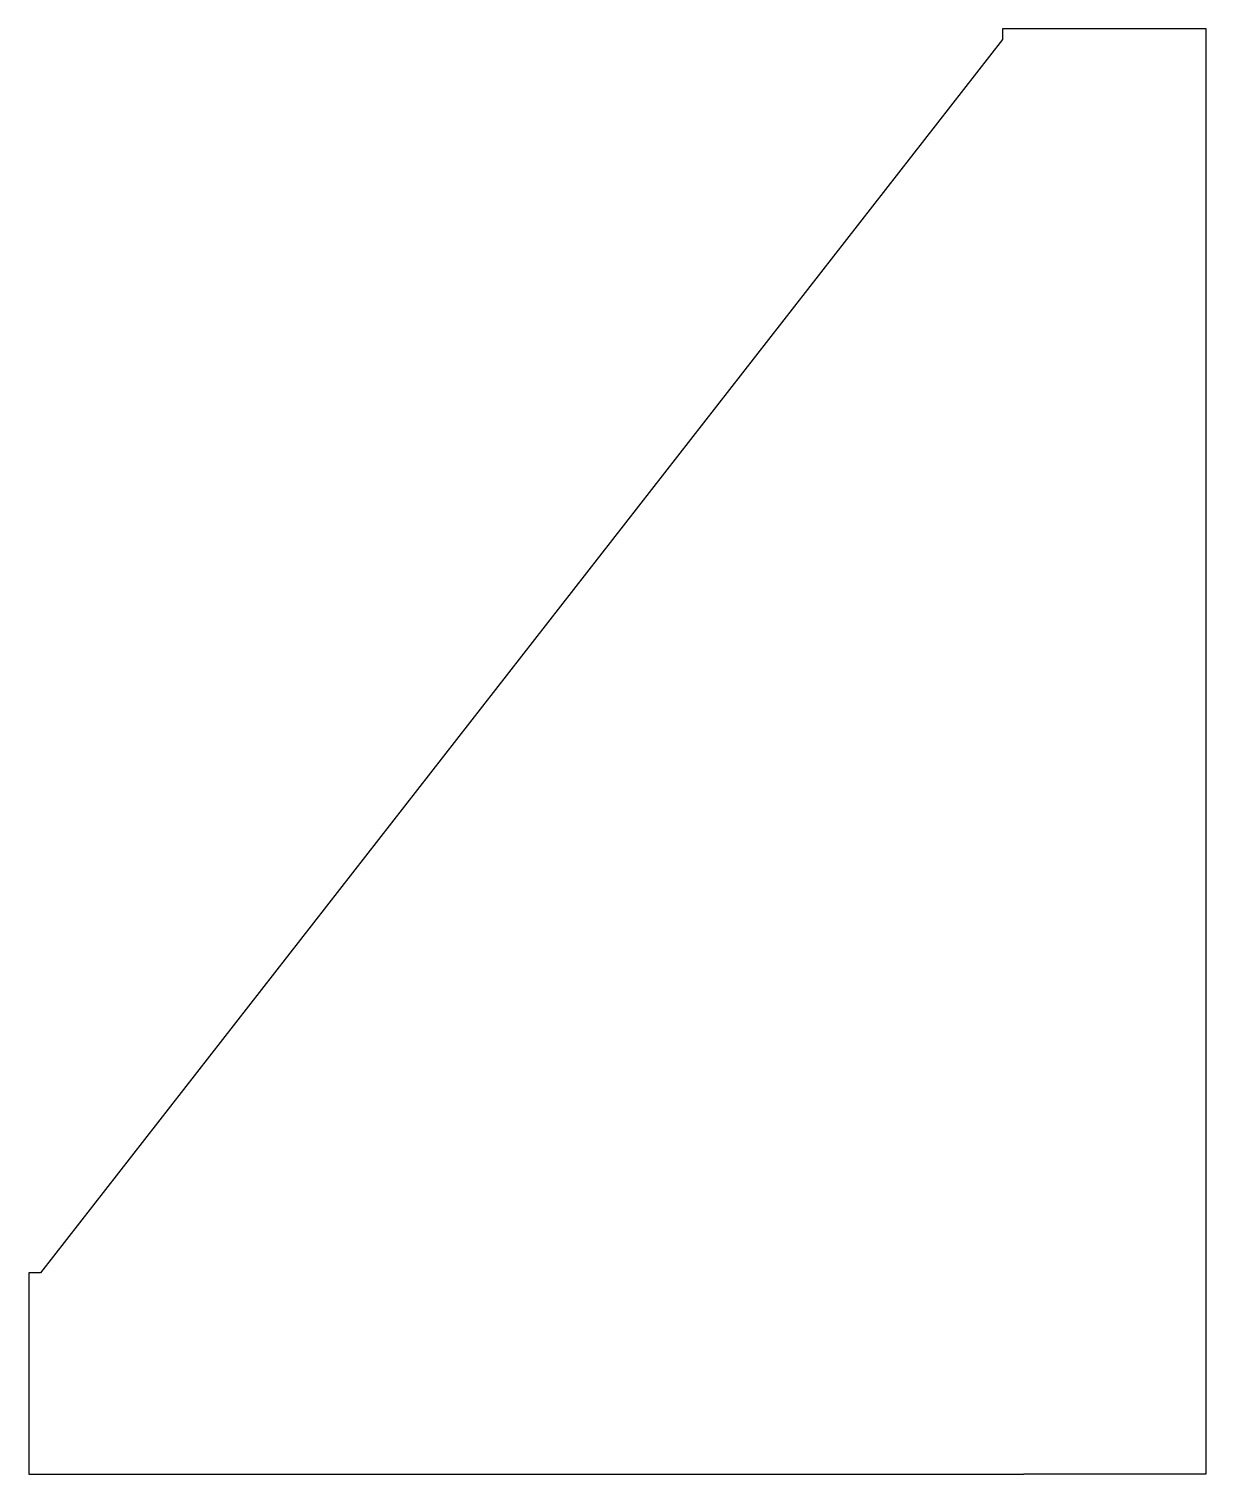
# Model space of a CAD drawing. Extents: x -42 to 190, y 42 to 328.
import ezdxf

# ---------------------------------------------------------------- set-up
doc = ezdxf.new("R2010")
doc.units = 0
doc.layers.add('Layer_1', color=7, linetype='CONTINUOUS')

msp = doc.modelspace()

# ---------------------------------------------------------------- linework, layer by layer
at = {"layer": 'Layer_1', "color": 7}
for p, q in [((150.2509, 326.007014), (-40.044777, 82.10356)), ((150.2509, 328.083374), (150.2509, 326.007014)), ((151.871, 328.083374), (150.2509, 328.083374)), ((190.49276, 328.083374), (151.871, 328.083374)), ((190.49276, 42.34061), (190.49276, 328.083374)), ((-40.044777, 82.10356), (-42.333333, 82.10356)), ((-42.333333, 82.10356), (-42.333333, 42.30651)), ((-42.333333, 42.30651), (154.44625, 42.30651)), ((154.44625, 42.30651), (154.44625, 42.34061)), ((154.44625, 42.34061), (190.49276, 42.34061))]:
    msp.add_line(p, q, dxfattribs=at)

doc.saveas('drawing.dxf')
